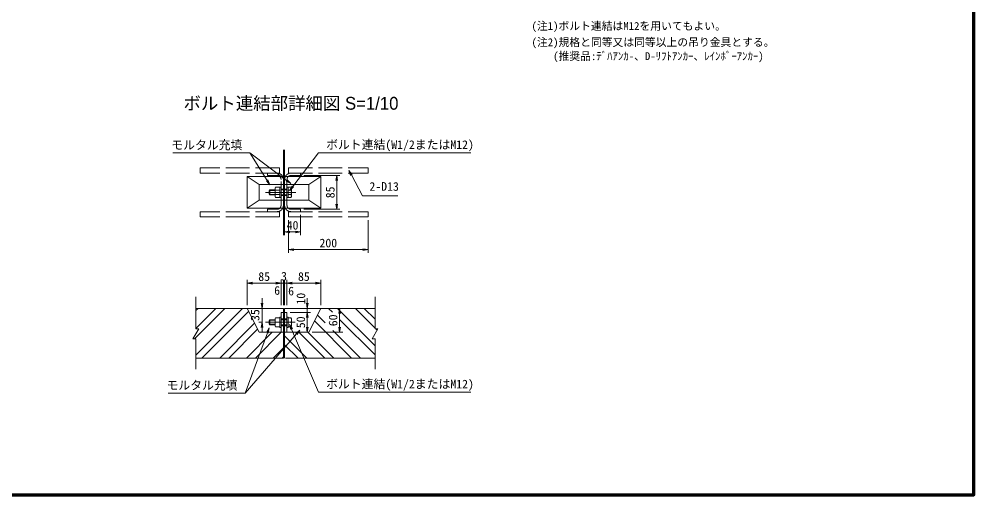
# Model space of a CAD drawing. Units: millimetres on the paper, enlarged 40 times, with parts at other scales. Extents: x 141688 to 157488, y 10657 to 21690.
# Drawn here: x 147873 to 157488, y 10810 to 15594 of the extents above; entities that cross this region are included whole.
import ezdxf
from ezdxf.enums import TextEntityAlignment as Align

# ---------------------------------------------------------------- set-up
doc = ezdxf.new("R2010")
doc.units = ezdxf.units.MM
doc.header["$LTSCALE"] = 40
for name, pattern in [('CHAIN', [18.5, 12, -1.5, 3.5, -1.5]), ('DASHED', [7.5, 6, -1.5]), ('DASHED_SPACED', [12, 6, -6])]:
    doc.linetypes.add(name, pattern=pattern)
for name, color, linetype, lineweight in [('01図枠', 1, 'Continuous', 70), ('中心', 6, 'CHAIN', 9), ('寸法', 2, 'Continuous', 9), ('細線', 4, 'Continuous', 9), ('連結部', 4, 'Continuous', 13), ('ﾊｯﾁﾝｸﾞ', 4, 'Continuous', 9)]:
    doc.layers.add(name, color=color, linetype=linetype, lineweight=lineweight)
doc.layers.add('文字', color=7, linetype='Continuous')
doc.styles.add('ＭＳ ゴシック', font='')
doc.styles.add('ＭＳ Ｐゴシック', font='')
doc.styles.get('ＭＳ ゴシック').set_extended_font_data('MS Gothic')
doc.styles.get('ＭＳ Ｐゴシック').set_extended_font_data('MS PGothic')

# ---------------------------------------------------------------- blocks, each defined once
blk = doc.blocks.new('open_arrow')
at = {"color": 0, "linetype": 'Continuous', "lineweight": -2}
blk.add_lwpolyline([(7.5, 1.25), (0, 0), (7.5, -1.25)], dxfattribs=at)
blk = doc.blocks.new('filled_dot')
at = {"color": 0, "linetype": 'Continuous', "lineweight": -2, "const_width": 1.25}
blk.add_lwpolyline([(-0.625, 0, 1), (0.625, 0, 1)], format="xyb", close=True, dxfattribs=at)

msp = doc.modelspace()

# ---------------------------------------------------------------- hatches: boundary and pattern name
at = {"layer": 'ﾊｯﾁﾝｸﾞ'}
h = msp.add_hatch(dxfattribs=at)
h.set_pattern_fill('USER', color=256, style=0, pattern_type=2)
h.set_pattern_definition([(45, (3868.23, 1431688.26), (-134.70384, 134.70384), []), (45, (3958.03, 1431688.26), (-134.70384, 134.70384), [])])
h.paths.add_polyline_path([(150534.37, 12445.27), (150290.37, 12445.27), (150170.37, 12685.27), (149652.79, 12685.27), (149652.79, 12480.18), (149681.41, 12480.18), (149623.05, 12379.1), (149652.79, 12379.1), (149652.79, 12185.27), (150534.37, 12185.27)])
h = msp.add_hatch(dxfattribs=at)
h.set_pattern_fill('USER', color=256, style=0, pattern_type=2)
h.set_pattern_definition([(135, (3860.23, 1431688.26), (-134.70384, -134.70384), []), (135, (3860.23, 1431778.06), (-134.70384, -134.70384), [])])
h.paths.add_polyline_path([(151457.01, 12379.1), (151427.27, 12379.1), (151485.63, 12480.18), (151457.01, 12480.18), (151457.01, 12685.27), (150910.37, 12685.27), (150790.37, 12445.27), (150546.37, 12445.27), (150546.37, 12185.27), (151457.01, 12185.27)])
h.paths.add_polyline_path([(150956, 12463.27), (150956, 12647.27), (151100, 12647.27), (151100, 12463.27)], flags=16)

# ---------------------------------------------------------------- linework, layer by layer
at = {"layer": '01図枠'}
msp.add_lwpolyline([(141687.54, 10809.99), (157487.54, 10809.99), (157487.54, 21689.99), (141687.54, 21689.99)], close=True, dxfattribs=at)
at = {"layer": '中心'}
for p, q in [((150354.64, 13852.05), (150657.82, 13852.05)), ((150354.64, 12545.27), (150652.46, 12545.27))]:
    msp.add_line(p, q, dxfattribs=at)
at = {"layer": '寸法'}
for p, q in [((150738.37, 14022.05), (151103.77, 14022.05)), ((151071.77, 13682.05), (151071.77, 14022.05)), ((150546.37, 13690.05), (150546.37, 13422.67)), ((150738.37, 13682.05), (151103.77, 13682.05)), ((150586.37, 13574.05), (150586.37, 13244.91)), ((150706.37, 13626.05), (150706.37, 13422.67)), ((151386.37, 13574.05), (151386.37, 13244.91)), ((150546.37, 13454.67), (150706.37, 13454.67)), ((150586.37, 13276.91), (151386.37, 13276.91)), ((150170.37, 12717.27), (150170.37, 12971.2)), ((150170.37, 12939.2), (150510.37, 12939.2)), ((150406.37, 12939.2), (150586.37, 12939.2)), ((150598.37, 12939.2), (150482.37, 12939.2)), ((150494.37, 12939.2), (150674.37, 12939.2)), ((150510.37, 12717.27), (150510.37, 12971.2)), ((150510.37, 12717.27), (150510.37, 12971.2)), ((150534.37, 12717.27), (150534.37, 12971.2)), ((150534.37, 12717.27), (150534.37, 12971.2)), ((150546.37, 12717.27), (150546.37, 12971.2)), ((150546.37, 12717.27), (150546.37, 12971.2)), ((150570.37, 12717.27), (150570.37, 12971.2)), ((150570.37, 12717.27), (150570.37, 12971.2)), ((150570.37, 12939.2), (150910.37, 12939.2)), ((150910.37, 12717.27), (150910.37, 12971.2)), ((150319.4, 12441.27), (150319.4, 12789.27)), ((150774.44, 12789.27), (150774.44, 12541.27)), ((150502.37, 12685.27), (150287.4, 12685.27)), ((150578.37, 12685.27), (150806.44, 12685.27)), ((150602.37, 12645.27), (150806.44, 12645.27)), ((150602.37, 12645.27), (150806.44, 12645.27)), ((150774.44, 12645.27), (150774.44, 12445.27)), ((150942.37, 12685.27), (151132, 12685.27)), ((151100, 12685.27), (151100, 12445.27)), ((150322.64, 12545.27), (150287.4, 12545.27)), ((150822.37, 12445.27), (151132, 12445.27))]:
    msp.add_line(p, q, dxfattribs=at)
for points in [[(150398.96, 13928.09), (150371.31, 13972.13), (150196.71, 14250.24), (149420.67, 14250.24)], [(150608.52, 13940.93), (150566.95, 13972.16), (150196.71, 14250.24)], [(150596.57, 13870.64), (150628.24, 13911.88), (150888.71, 14251.18), (152421.3, 14251.18)], [(151194.53, 14073.15), (151219.13, 14027.33), (151331.76, 13817.56), (151375.93, 13817.56), (151686.2, 13817.56)], [(150596.57, 12523.64), (150617.11, 12475.86), (150888.71, 11843.95), (152421.3, 11843.95)], [(150699.57, 12467.71), (150665.43, 12428.48), (150148.24, 11834.18), (149372.2, 11834.18)], [(150390.84, 12489.41), (150372.79, 12440.65), (150148.24, 11834.18)]]:
    msp.add_lwpolyline(points, dxfattribs=at)
at = {"layer": '細線'}
for p, q in [((149652.79, 12480.18), (149652.79, 12803.23)), ((151457.01, 12480.18), (151457.01, 12803.23)), ((149681.41, 12480.18), (149623.05, 12379.1)), ((149652.79, 12480.18), (149681.41, 12480.18)), ((151485.63, 12480.18), (151427.27, 12379.1)), ((151457.01, 12480.18), (151485.63, 12480.18)), ((149623.05, 12379.1), (149652.79, 12379.1)), ((149652.79, 12074.31), (149652.79, 12379.1)), ((151427.27, 12379.1), (151457.01, 12379.1)), ((151457.01, 12074.31), (151457.01, 12379.1))]:
    msp.add_line(p, q, dxfattribs=at)
at = {"layer": '連結部', "color": 7}
for p, q in [((150534.37, 14281.01), (150534.37, 13421.67)), ((150546.37, 14281.01), (150546.37, 13421.67)), ((150170.37, 14012.05), (150170.37, 13692.05)), ((150534.37, 14012.05), (150170.37, 14012.05)), ((150546.37, 14012.05), (150910.37, 14012.05)), ((150910.37, 14012.05), (150910.37, 13692.05)), ((150534.37, 13692.05), (150170.37, 13692.05)), ((150546.37, 13692.05), (150910.37, 13692.05)), ((149652.79, 12685.27), (150534.37, 12685.27)), ((150170.37, 12685.27), (150290.37, 12445.27)), ((150534.37, 12185.27), (150534.37, 12685.27)), ((150546.37, 12185.27), (150546.37, 12685.27)), ((150546.37, 12685.27), (151457.01, 12685.27)), ((150790.37, 12445.27), (150910.37, 12685.27)), ((150290.37, 12445.27), (150534.37, 12445.27)), ((150546.37, 12445.27), (150790.37, 12445.27)), ((149652.79, 12185.27), (150534.37, 12185.27)), ((150554.37, 12185.27), (151457.01, 12185.27))]:
    msp.add_line(p, q, dxfattribs=at)
at = {"layer": '連結部', "color": 3, "linetype": 'DASHED'}
for p, q in [((150494.37, 14098.05), (149694.37, 14098.05)), ((149694.37, 14046.05), (149694.37, 14098.05)), ((150494.37, 14046.05), (149694.37, 14046.05)), ((150494.37, 14046.05), (150494.37, 14098.05)), ((150586.37, 14046.05), (150586.37, 14098.05)), ((150586.37, 14098.05), (151386.37, 14098.05)), ((150586.37, 14046.05), (151386.37, 14046.05)), ((151386.37, 14046.05), (151386.37, 14098.05)), ((150494.37, 13658.05), (149694.37, 13658.05)), ((149694.37, 13606.05), (149694.37, 13658.05)), ((150494.37, 13606.05), (150494.37, 13658.05)), ((150586.37, 13658.05), (151386.37, 13658.05)), ((150586.37, 13606.05), (150586.37, 13658.05)), ((151386.37, 13606.05), (151386.37, 13658.05)), ((150494.37, 13606.05), (149694.37, 13606.05)), ((150586.37, 13606.05), (151386.37, 13606.05))]:
    msp.add_line(p, q, dxfattribs=at)
at = {"layer": '連結部', "color": 3, "linetype": 'DASHED_SPACED'}
for p, q in [((150470.37, 14046.05), (150374.37, 14046.05)), ((150374.37, 14022.05), (150374.37, 14046.05)), ((150610.37, 14046.05), (150706.37, 14046.05)), ((150706.37, 14022.05), (150706.37, 14046.05)), ((150470.37, 14022.05), (150374.37, 14022.05)), ((150510.37, 13722.05), (150510.37, 13982.05)), ((150534.37, 13722.05), (150534.37, 13982.05)), ((150546.37, 13722.05), (150546.37, 13982.05)), ((150570.37, 13722.05), (150570.37, 13982.05)), ((150610.37, 14022.05), (150706.37, 14022.05)), ((150534.37, 13884.05), (150510.37, 13884.05)), ((150546.37, 13884.05), (150570.37, 13884.05)), ((150534.37, 13820.05), (150510.37, 13820.05)), ((150546.37, 13820.05), (150570.37, 13820.05)), ((150470.37, 13682.05), (150374.37, 13682.05)), ((150374.37, 13658.05), (150374.37, 13682.05)), ((150470.37, 13658.05), (150374.37, 13658.05)), ((150610.37, 13682.05), (150706.37, 13682.05)), ((150610.37, 13658.05), (150706.37, 13658.05)), ((150706.37, 13658.05), (150706.37, 13682.05)), ((150534.37, 12445.27), (150534.37, 12645.27)), ((150534.37, 12445.27), (150534.37, 12645.27)), ((150510.37, 12581.71), (150534.37, 12581.71)), ((150510.37, 12509.27), (150534.37, 12509.27)), ((150546.37, 12581.71), (150570.37, 12581.71)), ((150546.37, 12445.27), (150546.37, 12545.27)), ((150546.37, 12509.27), (150570.37, 12509.27))]:
    msp.add_line(p, q, dxfattribs=at)
at = {"layer": '連結部'}
for p, q in [((150290.37, 13932.05), (150170.37, 14012.05)), ((150790.37, 13932.05), (150910.37, 14012.05)), ((150534.37, 13932.05), (150290.37, 13932.05)), ((150290.37, 13932.05), (150290.37, 13772.05)), ((150534.37, 13932.05), (150290.37, 13932.05)), ((150391.17, 13868.05), (150399.17, 13876.05)), ((150391.17, 13836.05), (150391.17, 13868.05)), ((150395.45, 13872.25), (150449.57, 13872.25)), ((150399.17, 13876.05), (150449.57, 13876.05)), ((150399.17, 13828.05), (150399.17, 13876.05)), ((150449.57, 13894.97), (150454.13, 13902.85)), ((150449.57, 13809.13), (150449.57, 13894.97)), ((150454.13, 13902.85), (150497.57, 13902.85)), ((150454.13, 13873.97), (150497.57, 13873.97)), ((150497.57, 13800.05), (150497.57, 13904.05)), ((150497.57, 13904.05), (150510.37, 13904.05)), ((150510.37, 13800.05), (150510.37, 13904.05)), ((150510.37, 13876.05), (150570.37, 13876.05)), ((150546.37, 13932.05), (150790.37, 13932.05)), ((150570.37, 13800.05), (150570.37, 13904.05)), ((150570.37, 13904.05), (150583.17, 13904.05)), ((150583.17, 13800.05), (150583.17, 13904.05)), ((150583.17, 13902.85), (150610.61, 13902.85)), ((150583.17, 13873.97), (150610.61, 13873.97)), ((150610.61, 13902.85), (150615.17, 13894.97)), ((150615.17, 13809.13), (150615.17, 13894.97)), ((150790.37, 13932.05), (150790.37, 13772.05)), ((150290.37, 13772.05), (150170.37, 13692.05)), ((150534.37, 13772.05), (150290.37, 13772.05)), ((150391.17, 13836.05), (150399.17, 13828.05)), ((150395.37, 13831.85), (150449.57, 13831.85)), ((150399.17, 13828.05), (150411.17, 13828.05)), ((150399.17, 13828.05), (150449.57, 13828.05)), ((150449.57, 13809.13), (150454.13, 13801.25)), ((150454.13, 13830.13), (150497.57, 13830.13)), ((150454.13, 13801.25), (150497.57, 13801.25)), ((150497.57, 13800.05), (150510.37, 13800.05)), ((150510.37, 13828.05), (150570.37, 13828.05)), ((150546.37, 13772.05), (150790.37, 13772.05)), ((150570.37, 13800.05), (150583.17, 13800.05)), ((150583.17, 13830.09), (150610.61, 13830.09)), ((150583.17, 13801.25), (150610.61, 13801.25)), ((150610.61, 13801.25), (150615.17, 13809.13)), ((150790.37, 13772.05), (150910.37, 13692.05)), ((150497.57, 12597.27), (150510.37, 12597.27)), ((150497.57, 12493.27), (150497.57, 12597.27)), ((150497.57, 12494.47), (150497.57, 12596.07)), ((150510.37, 12493.27), (150510.37, 12597.27)), ((150570.37, 12597.27), (150583.17, 12597.27)), ((150570.37, 12493.27), (150570.37, 12597.27)), ((150583.17, 12493.27), (150583.17, 12597.27)), ((150583.17, 12494.47), (150583.17, 12596.07)), ((150391.17, 12561.27), (150399.17, 12569.27)), ((150391.17, 12529.27), (150391.17, 12561.27)), ((150391.17, 12529.27), (150399.17, 12521.27)), ((150395.45, 12565.47), (150449.57, 12565.47)), ((150395.49, 12525.07), (150449.57, 12525.07)), ((150399.17, 12521.27), (150399.17, 12569.27)), ((150399.17, 12569.27), (150449.57, 12569.27)), ((150399.17, 12521.27), (150449.57, 12521.27)), ((150449.57, 12581.39), (150454.13, 12589.27)), ((150449.57, 12509.15), (150449.57, 12581.39)), ((150449.57, 12509.15), (150454.13, 12501.27)), ((150454.13, 12589.27), (150497.57, 12589.27)), ((150454.13, 12545.27), (150497.57, 12545.27)), ((150454.13, 12501.27), (150497.57, 12501.27)), ((150510.37, 12569.27), (150570.37, 12569.27)), ((150510.37, 12521.27), (150570.37, 12521.27)), ((150583.17, 12589.27), (150610.61, 12589.27)), ((150583.17, 12545.27), (150610.61, 12545.27)), ((150583.17, 12501.27), (150610.61, 12501.27)), ((150610.61, 12589.27), (150615.17, 12581.39)), ((150610.61, 12501.27), (150615.17, 12509.15)), ((150615.17, 12509.15), (150615.17, 12581.39)), ((150497.57, 12493.27), (150510.37, 12493.27)), ((150570.37, 12493.27), (150583.17, 12493.27))]:
    msp.add_line(p, q, dxfattribs=at)
at = {"layer": '連結部', "color": 3}
for p, q in [((150510.37, 12645.27), (150534.37, 12645.27)), ((150510.37, 12445.27), (150510.37, 12645.27)), ((150546.37, 12645.27), (150570.37, 12645.27)), ((150546.37, 12445.27), (150546.37, 12645.27)), ((150570.37, 12445.27), (150570.37, 12645.27)), ((150510.37, 12445.27), (150534.37, 12445.27)), ((150546.37, 12445.27), (150570.37, 12445.27))]:
    msp.add_line(p, q, dxfattribs=at)
at = {"layer": '連結部', "color": 3, "linetype": 'DASHED_SPACED'}
for centre, radius, start, end in [((150470.37, 13982.05), 64, 0, 90), ((150610.37, 13982.05), 64, 90, 180), ((150470.37, 13982.05), 40, 0, 90), ((150470.37, 13982.05), 40, 0, 90), ((150610.37, 13982.05), 40, 90, 180), ((150610.37, 13982.05), 40, 90, 180), ((150470.37, 13722.05), 64, 270, 0), ((150470.37, 13722.05), 40, 270, 0), ((150610.37, 13722.05), 64, 180, 270), ((150610.37, 13722.05), 40, 180, 270)]:
    msp.add_arc(centre, radius, start, end, dxfattribs=at)
at = {"layer": '連結部'}
for centre, radius, start, end in [((150465.09, 13884.97), 15.52, 180, 225.10436), ((150504.77, 13852.05), 55.2, 156.59417, 203.40582), ((150559.97, 13852.05), 55.2, 336.55606, 23.40583), ((150599.65, 13884.93), 15.52, 315, 0), ((150465.09, 13819.13), 15.52, 134.89563, 180), ((150599.65, 13819.13), 15.52, 0, 45), ((150465.09, 12556.27), 15.52, 180, 225.10436), ((150465.09, 12534.27), 15.52, 134.89563, 180), ((150599.65, 12556.23), 15.52, 315, 0), ((150599.65, 12534.31), 15.52, 0, 45)]:
    msp.add_arc(centre, radius, start, end, dxfattribs=at)

# ---------------------------------------------------------------- block references
at = {"layer": '寸法'}
for name, p, xscale, yscale, rotation in [('open_arrow', (151194.53, 14073.15), 6.93, 6.93, 298.2), ('open_arrow', (150398.96, 13928.09), 6.93, 6.93, 122.1), ('open_arrow', (150608.52, 13940.93), 6.93, 6.93, 143.1), ('open_arrow', (151071.77, 14022.05), 6.93, 6.93, 270), ('open_arrow', (150596.57, 13870.64), 6.93, 6.93, 52.5), ('open_arrow', (151071.77, 13682.05), 6.93, 6.93, 90), ('open_arrow', (150706.37, 13454.67), 6.93, 6.93, 180), ('open_arrow', (151386.37, 13276.91), 6.93, 6.93, 180), ('open_arrow', (150510.37, 12939.2), 6.93, 6.93, 180), ('open_arrow', (150510.37, 12939.2), 6.93, 6.93, 180), ('filled_dot', (150546.37, 12939.2), 5.2, 5.2, 180), ('open_arrow', (150910.37, 12939.2), 6.93, 6.93, 180), ('open_arrow', (150319.4, 12685.27), 6.93, 6.93, 90), ('open_arrow', (150774.44, 12685.27), 6.93, 6.93, 90), ('open_arrow', (150774.44, 12645.27), 6.93, 6.93, 270), ('open_arrow', (150774.44, 12645.27), 6.93, 6.93, 270), ('open_arrow', (151100, 12685.27), 6.93, 6.93, 270), ('open_arrow', (150319.4, 12545.27), 6.93, 6.93, 270), ('open_arrow', (150596.57, 12523.64), 6.93, 6.93, 293.3), ('open_arrow', (150390.84, 12489.41), 6.93, 6.93, 249.7), ('open_arrow', (150699.57, 12467.71), 6.93, 6.93, 229), ('open_arrow', (150774.44, 12445.27), 6.93, 6.93, 90), ('open_arrow', (151100, 12445.27), 6.93, 6.93, 90)]:
    msp.add_blockref(name, p, dxfattribs=dict(at, xscale=xscale, yscale=yscale, rotation=rotation))
for name, p, xscale, yscale in [('open_arrow', (150546.37, 13454.67), 6.93, 6.93), ('open_arrow', (150586.37, 13276.91), 6.93, 6.93), ('open_arrow', (150170.37, 12939.2), 6.93, 6.93), ('filled_dot', (150534.37, 12939.2), 5.2, 5.2), ('open_arrow', (150570.37, 12939.2), 6.93, 6.93), ('open_arrow', (150570.37, 12939.2), 6.93, 6.93)]:
    msp.add_blockref(name, p, dxfattribs=dict(at, xscale=xscale, yscale=yscale))

# ---------------------------------------------------------------- texts
at = {"layer": '寸法', "color": 3, "style": 'ＭＳ ゴシック'}
for s, p in [('(注1)ボルト連結はM12を用いてもよい。', (153032.79, 15565.13)), ('(注2)規格と同等又は同等以上の吊り金具とする。', (153032.79, 15401.84)), ('\u3000\u3000(推奨品:ﾃﾞﾊｱﾝｶ-、D-ﾘﾌﾄｱﾝｶｰ、ﾚｲﾝﾎﾞｰｱﾝｶｰ)', (153032.79, 15261.84))]:
    msp.add_text(s, height=79.75, dxfattribs=at).set_placement(p, align=Align.TOP_LEFT)
at = {"layer": '寸法', "style": 'ＭＳ ゴシック'}
for p in [(150120.71, 14328.18), (150072.24, 11912.11)]:
    msp.add_text('モルタル充填', height=87.35, dxfattribs=at).set_placement(p, align=Align.MIDDLE_RIGHT)
for p in [(150964.71, 14331.69), (150964.71, 11924.45)]:
    msp.add_text('ボルト連結(W1/2またはM12)', height=87.35, dxfattribs=at).set_placement(p, align=Align.MIDDLE_LEFT)
msp.add_text('2-D13', height=87.35, dxfattribs=at).set_placement((151399.93, 13841.56), align=Align.BOTTOM_LEFT)
for s, p in [('85', (151005.77, 13852.05)), ('10', (150710.36, 12782.96)), ('35', (150248.63, 12618.28)), ('50', (150708.44, 12545.27)), ('60', (151034, 12565.27))]:
    msp.add_text(s, height=87.35, rotation=90, dxfattribs=at).set_placement(p, align=Align.MIDDLE_CENTER)
for s, p in [('40', (150626.37, 13520.67)), ('200', (150986.37, 13342.91)), ('85', (150340.37, 13005.2)), ('3', (150540.37, 13008.62)), ('85', (150740.37, 13005.2)), ('6', (150471.05, 12865.81)), ('6', (150611.58, 12859.68))]:
    msp.add_text(s, height=87.35, dxfattribs=at).set_placement(p, align=Align.MIDDLE_CENTER)
at = {"layer": '文字', "style": 'ＭＳ Ｐゴシック'}
msp.add_text(' ボルト連結部詳細図 S=1/10 ', height=128.7, dxfattribs=at).set_placement((150610.36, 14644.84), align=Align.BOTTOM_CENTER)

doc.saveas('drawing.dxf')
